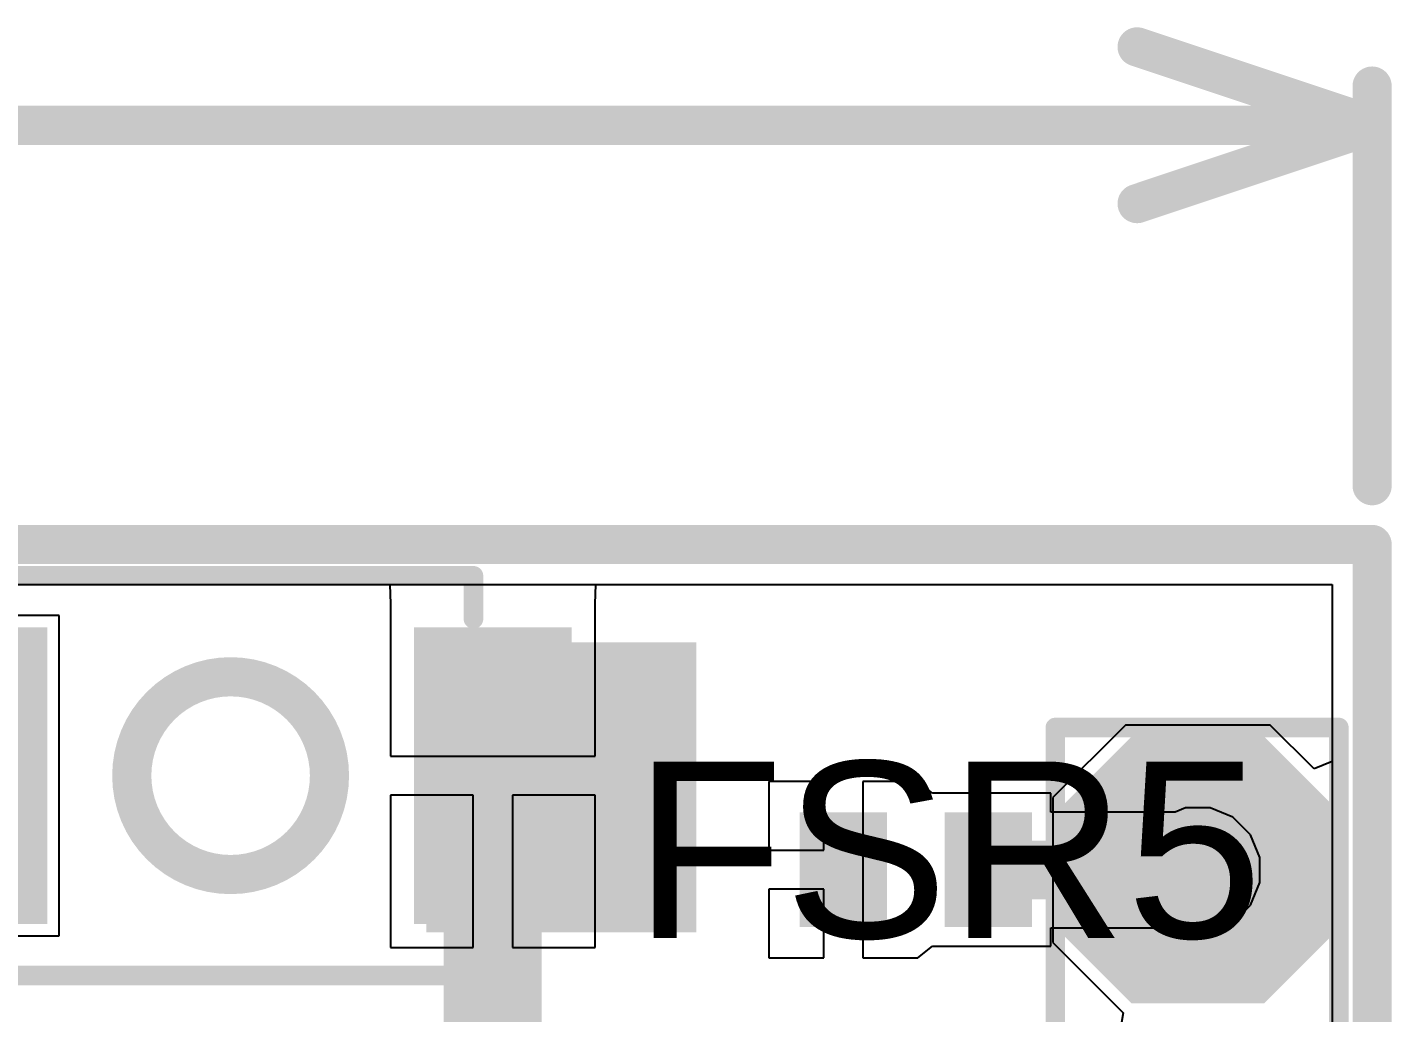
# Model space of a CAD drawing. Header units: millimetres. Extents: x -5.5 to 48.8, y -1.4 to 42.1.
# Drawn here: x 39.98 to 48.83, y 35.67 to 42.06 of the extents above; entities that cross this region are included whole.
import ezdxf

# ---------------------------------------------------------------- set-up
doc = ezdxf.new("R2010")
doc.units = ezdxf.units.MM
for name, color, linetype in [('BottomLayer', 5, 'Continuous'), ('BottomPaste', 16, 'Continuous'), ('BottomSolder', 6, 'Continuous'), ('Mechanical1', 6, 'Continuous'), ('Mechanical2', 216, 'Continuous'), ('TopLayer', 1, 'Continuous'), ('TopOverlay', 2, 'Continuous'), ('TopPaste', 8, 'Continuous'), ('TopSolder', 216, 'Continuous'), ('ViaHoleLayer', 16, 'Continuous')]:
    doc.layers.add(name, color=color, linetype=linetype)
doc.styles.add('Arial', font='', dxfattribs={"height": 0.2})
doc.styles.get('Arial').set_extended_font_data('Arial')

# ---------------------------------------------------------------- blocks, each defined once
blk = doc.blocks.new('B3U_1000P_19')
at = {"layer": 'TopLayer'}
for points in [[(-2.10999959, 0.85999955), (-1.28999869, 0.85999955), (-1.28999869, -0.85999955), (-2.10999959, -0.85999955)], [(1.29000123, 0.85999955), (2.11000213, 0.85999955), (2.11000213, -0.85999955), (1.29000123, -0.85999955)]]:
    blk.add_hatch(color=1, dxfattribs=at).paths.add_polyline_path(points)
at = {"layer": 'TopPaste'}
for points in [[(-2.10999959, 0.85999955), (-1.28999869, 0.85999955), (-1.28999869, -0.85999955), (-2.10999959, -0.85999955)], [(1.29000123, 0.85999955), (2.11000213, 0.85999955), (2.11000213, -0.85999955), (1.29000123, -0.85999955)]]:
    blk.add_hatch(color=8, dxfattribs=at).paths.add_polyline_path(points)
at = {"layer": 'TopSolder'}
for points in [[(-2.21159959, 0.96159955), (-1.18839869, 0.96159955), (-1.18839869, -0.96159955), (-2.21159959, -0.96159955)], [(1.18840123, 0.96159955), (2.21160213, 0.96159955), (2.21160213, -0.96159955), (1.18840123, -0.96159955)]]:
    blk.add_hatch(color=216, dxfattribs=at).paths.add_polyline_path(points)
at = {"layer": 'TopOverlay', "const_width": 0.127}
for points in [[(-1.5748, 1.2954), (-1.5748, 1.016)], [(1.57480254, 1.2954), (-1.5748, 1.2954)], [(1.57480254, 1.2954), (1.57480254, 1.016)], [(-1.5748, -1.016), (-1.5748, -1.2954)], [(1.57480254, -1.016), (1.57480254, -1.2954)], [(1.57480254, -1.2954), (-1.5748, -1.2954)]]:
    blk.add_lwpolyline(points, dxfattribs=at)
at = {"layer": 'TopOverlay'}
for points, const_width in [([(-1.60655, 1.2954, 1), (-1.54305, 1.2954, 1)], 0.0635), ([(-1.60655, 1.2954, 1), (-1.54305, 1.2954, 1)], 0.0635), ([(1.54305254, 1.2954, 1), (1.60655254, 1.2954, 1)], 0.0635), ([(1.54305254, 1.2954, 1), (1.60655254, 1.2954, 1)], 0.0635), ([(-1.60655, 1.016, 1), (-1.54305, 1.016, 1)], 0.0635), ([(1.54305254, 1.016, 1), (1.60655254, 1.016, 1)], 0.0635), ([(0.64106806, 0, 1), (-0.64106806, 0, 1)], 0.254), ([(-0.7045680599999999, 0, 1), (-0.5775680599999999, 0, 1)], 0.127), ([(0.5775680599999999, 0, 1), (0.7045680599999999, 0, 1)], 0.127), ([(-1.60655, -1.016, 1), (-1.54305, -1.016, 1)], 0.0635), ([(1.54305254, -1.016, 1), (1.60655254, -1.016, 1)], 0.0635), ([(-1.60655, -1.2954, 1), (-1.54305, -1.2954, 1)], 0.0635), ([(-1.60655, -1.2954, 1), (-1.54305, -1.2954, 1)], 0.0635), ([(1.54305254, -1.2954, 1), (1.60655254, -1.2954, 1)], 0.0635), ([(1.54305254, -1.2954, 1), (1.60655254, -1.2954, 1)], 0.0635)]:
    blk.add_lwpolyline(points, format="xyb", close=True, dxfattribs=dict(at, const_width=const_width))
blk = doc.blocks.new('SMD_PADS__1_10__2_54___20')
at = {"layer": 'TopLayer'}
blk.add_hatch(color=1, dxfattribs=at).paths.add_polyline_path([(16.6792021, -1.905), (15.9172021, -1.905), (15.5362021, -2.286), (15.5362021, -3.048), (15.9172021, -3.429), (16.6792021, -3.429), (17.0602021, -3.048), (17.0602021, -2.286)])
at = {"layer": 'TopPaste'}
blk.add_hatch(color=8, dxfattribs=at).paths.add_polyline_path([(16.6792021, -1.905), (15.9172021, -1.905), (15.5362021, -2.286), (15.5362021, -3.048), (15.9172021, -3.429), (16.6792021, -3.429), (17.0602021, -3.048), (17.0602021, -2.286)])
at = {"layer": 'TopSolder'}
blk.add_hatch(color=216, dxfattribs=at).paths.add_polyline_path([(16.7300021, -1.8034), (15.8664021, -1.8034), (15.4346021, -2.2352), (15.4346021, -3.0988), (15.8664021, -3.5306), (16.7300021, -3.5306), (17.1618021, -3.0988), (17.1618021, -2.2352)])
at = {"layer": 'TopOverlay', "const_width": 0.127}
for points in [[(-2.62560054, -1.743202), (17.2212, -1.743202)], [(17.22200264, -1.74319946), (17.22200264, -3.581399999999999)], [(17.22200264, -3.581399999999999), (-2.62560054, -3.58140254)]]:
    blk.add_lwpolyline(points, dxfattribs=at)
at = {"layer": 'TopOverlay', "const_width": 0.0635}
for points in [[(17.18945, -1.743202, 1), (17.25295, -1.743202, 1)], [(17.19025264, -1.74319946, 1), (17.25375264, -1.74319946, 1)], [(17.19025264, -3.581399999999999, 1), (17.25375264, -3.581399999999999, 1)], [(17.19025264, -3.581399999999999, 1), (17.25375264, -3.581399999999999, 1)]]:
    blk.add_lwpolyline(points, format="xyb", close=True, dxfattribs=at)
blk = doc.blocks.new('R___0402_B_54')
at = {"layer": 'BottomLayer'}
for points in [[(-0.2412999999999999, 0.3174999999999999), (-0.2413000000000001, -0.3175), (-0.6985, -0.3174999999999999), (-0.6985, 0.3175)], [(0.6985, 0.3174999999999999), (0.6985, -0.3175), (0.2412999999999999, -0.3174999999999999), (0.2413000000000001, 0.3175)]]:
    blk.add_hatch(color=5, dxfattribs=at).paths.add_polyline_path(points)
at = {"layer": 'BottomPaste'}
for points in [[(-0.2412999999999999, 0.3174999999999999), (-0.2413000000000001, -0.3175), (-0.6985, -0.3174999999999999), (-0.6985, 0.3175)], [(0.6985, 0.3174999999999999), (0.6985, -0.3175), (0.2412999999999999, -0.3174999999999999), (0.2413000000000001, 0.3175)]]:
    blk.add_hatch(color=16, dxfattribs=at).paths.add_polyline_path(points)
at = {"layer": 'BottomSolder'}
for points in [[(-0.1862988399999999, 0.3725011599999999), (-0.18629884, -0.3725011600000001), (-0.75350116, -0.3725011599999999), (-0.75350116, 0.3725011600000001)], [(0.75350116, 0.3725011599999999), (0.75350116, -0.3725011600000001), (0.1862988399999999, -0.3725011599999999), (0.18629884, 0.3725011600000001)]]:
    blk.add_hatch(color=6, dxfattribs=at).paths.add_polyline_path(points)

msp = doc.modelspace()

# ---------------------------------------------------------------- hatches: boundary and pattern name
at = {"layer": 'BottomLayer'}
h = msp.add_hatch(color=5, dxfattribs=at)
edge = h.paths.add_edge_path()
edge.add_arc((43.9674, 36.6014), 0.22499828, 0, 360)
h = msp.add_hatch(color=5, dxfattribs=at)
edge = h.paths.add_edge_path()
edge.add_arc((47.5742, 36.59940102), 0.22499828, 0, 360)
at = {"layer": 'TopLayer'}
msp.add_hatch(color=1, dxfattribs=at).paths.add_polyline_path([(42.5704, 36.195), (44.323, 36.195), (44.323, 38.0746), (42.5704, 38.0746)])
h = msp.add_hatch(color=1, dxfattribs=at)
edge = h.paths.add_edge_path()
edge.add_arc((43.9674, 36.6014), 0.22499828, 0, 360)
h = msp.add_hatch(color=1, dxfattribs=at)
edge = h.paths.add_edge_path()
edge.add_arc((47.5742, 36.59940102), 0.22499828, 0, 360)
at = {"layer": 'ViaHoleLayer'}
h = msp.add_hatch(color=16, dxfattribs=at)
edge = h.paths.add_edge_path()
edge.add_arc((43.9674, 36.6014), 0.0999998, 0, 360)
h = msp.add_hatch(color=16, dxfattribs=at)
edge = h.paths.add_edge_path()
edge.add_arc((47.5742, 36.59940102), 0.0999998, 0, 360)

# ---------------------------------------------------------------- linework, layer by layer
at = {"layer": 'BottomLayer'}
for p, q in [((37.51245736, 38.45063684), (48.4456359, 38.45063684)), ((48.4456359, 38.45063684), (48.4456359, 6.555204059999999)), ((45.1485, 37.1729), (44.7929, 37.1729)), ((44.7929, 37.1729), (44.7929, 36.72839999999999)), ((45.1485, 36.72839999999999), (45.1485, 37.1729)), ((45.71346204, 37.1729), (45.4025, 37.1729)), ((45.4025, 37.1729), (45.4025, 36.6014)), ((45.7581, 37.17290254), (45.71346204, 37.1729)), ((45.85353542, 37.09670254), (45.7581, 37.17290254)), ((46.6217, 37.0967), (45.85353542, 37.09670254)), ((46.6217, 36.97491716), (46.6217, 37.0967)), ((47.49407824, 37.00219929999999), (47.4282135, 36.97491716)), ((47.65432176, 37.00219929999999), (47.49407824, 37.00219929999999)), ((47.8023682, 36.94087608), (47.65432176, 37.00219929999999)), ((47.4282135, 36.97491716), (46.6217, 36.97491716)), ((47.91567506, 36.82756922), (47.8023682, 36.94087608)), ((47.97699828, 36.67952278), (47.91567506, 36.82756922)), ((44.7929, 36.72839999999999), (45.1485, 36.72839999999999)), ((47.97699828, 36.51927926), (47.97699828, 36.67952278)), ((45.4025, 36.6014), (45.4025, 36.0299)), ((45.1485, 36.4744), (44.7929, 36.4744)), ((44.7929, 36.4744), (44.7929, 36.0299)), ((45.1485, 36.0299), (45.1485, 36.4744)), ((47.91567506, 36.37123282), (47.97699828, 36.51927926)), ((47.8023682, 36.25792595999999), (47.91567506, 36.37123282)), ((46.6217, 36.1061), (46.6217, 36.22388488)), ((46.6217, 36.22388488), (47.4282135, 36.22388488)), ((47.4282135, 36.22388488), (47.49407824, 36.19660274)), ((47.49407824, 36.19660274), (47.65432176, 36.19660274)), ((47.65432176, 36.19660274), (47.8023682, 36.25792595999999)), ((45.7581, 36.02989746), (45.85353542, 36.10609745999999)), ((45.85353542, 36.10609745999999), (45.88510254, 36.1061)), ((45.88510254, 36.1061), (46.6217, 36.1061)), ((44.7929, 36.0299), (45.1485, 36.0299)), ((45.4025, 36.0299), (45.7134595, 36.0299)), ((45.7134595, 36.0299), (45.7581, 36.02989746))]:
    msp.add_line(p, q, dxfattribs=at)
for points, const_width in [([(46.50939897999999, 36.59940102), (47.5742, 36.59940102)], 0.3809999999999999), ([(46.5074, 36.6014), (46.50939897999999, 36.59940102)], 0.254)]:
    msp.add_lwpolyline(points, dxfattribs=dict(at, const_width=const_width))
for points, const_width in [([(46.41414898, 36.59940102, 1), (46.60464898, 36.59940102, 1)], 0.1905), ([(46.4439, 36.6014, 1), (46.57089999999999, 36.6014, 1)], 0.127), ([(46.44589898, 36.59940102, 1), (46.57289898, 36.59940102, 1)], 0.127), ([(47.47895, 36.59940102, 1), (47.66945, 36.59940102, 1)], 0.1905)]:
    msp.add_lwpolyline(points, format="xyb", close=True, dxfattribs=dict(at, const_width=const_width))
at = {"layer": 'Mechanical1', "const_width": 0.254}
for points in [[(47.18059906, 41.9354), (48.70459906, 41.4274)], [(48.70459906, 39.09059999999999), (48.70459906, 41.6814)], [(30.56038084, 41.4274), (48.70459906, 41.4274)], [(47.18059906, 40.9194), (48.70459906, 41.4274)]]:
    msp.add_lwpolyline(points, dxfattribs=at)
at = {"layer": 'Mechanical1', "const_width": 0.127}
for points in [[(47.11709906, 41.9354, 1), (47.24409906, 41.9354, 1)], [(48.64109906, 41.6814, 1), (48.76809906, 41.6814, 1)], [(48.64109906, 41.4274, 1), (48.76809906, 41.4274, 1)], [(48.64109906, 41.4274, 1), (48.76809906, 41.4274, 1)], [(48.64109906, 41.4274, 1), (48.76809906, 41.4274, 1)], [(47.11709906, 40.9194, 1), (47.24409906, 40.9194, 1)], [(48.64109906, 39.09059999999999, 1), (48.76809906, 39.09059999999999, 1)]]:
    msp.add_lwpolyline(points, format="xyb", close=True, dxfattribs=at)
at = {"layer": 'Mechanical2', "const_width": 0.254}
for points in [[(-1.2954, 38.7096), (48.70459906, 38.7096)], [(48.70459906, -1.29039874), (48.70459906, 38.7096)]]:
    msp.add_lwpolyline(points, dxfattribs=at)
at = {"layer": 'Mechanical2', "const_width": 0.127}
msp.add_lwpolyline([(48.64109906, 38.7096, 1), (48.76809906, 38.7096, 1)], format="xyb", close=True, dxfattribs=at)
msp.add_lwpolyline([(48.64109906, 38.7096, 1), (48.76809906, 38.7096, 1)], format="xyb", close=True, dxfattribs=at)
at = {"layer": 'TopLayer'}
for p, q in [((37.51245736, 38.45063684), (42.33491152, 38.45063684)), ((42.33491152, 38.45063684), (42.33819828, 38.32499828)), ((43.66620172, 38.32499828), (43.66948848, 38.45063684)), ((43.66948848, 38.45063684), (48.4456359, 38.45063684)), ((48.4456359, 38.45063684), (48.4456359, 37.30360078)), ((42.33819828, 38.32499828), (42.33820082, 38.3236343)), ((42.33820082, 38.3236343), (42.33820082, 37.33799999999999)), ((43.66619918, 38.3236343), (43.66620172, 38.32499828)), ((43.66619918, 37.33799999999999), (43.66619918, 38.3236343)), ((40.18999836, 38.24879828), (39.0144, 38.24879828)), ((40.18999836, 36.17320171999999), (40.18999836, 38.24879828)), ((47.10429999999999, 37.53920102), (46.6344, 37.06930102)), ((48.04409999999999, 37.53920102), (47.10429999999999, 37.53920102)), ((48.32830314, 37.25499788), (48.04409999999999, 37.53920102)), ((42.33820082, 37.33799999999999), (43.0022, 37.33799999999999)), ((43.0022, 37.33799999999999), (43.66619918, 37.33799999999999)), ((48.4456359, 37.30360078), (48.32830314, 37.25499788)), ((42.8752, 37.084), (42.33820082, 37.084)), ((42.33820082, 37.084), (42.33820082, 36.09700172)), ((42.8752, 36.09700172), (42.8752, 37.084)), ((43.66619918, 37.084), (43.1292, 37.084)), ((43.1292, 37.084), (43.1292, 36.09700172)), ((43.66619918, 36.09700172), (43.66619918, 37.084)), ((46.6344, 37.06930102), (46.6344, 36.12950102)), ((39.9243677, 36.17320171999999), (40.18999836, 36.17320171999999)), ((46.6344, 36.12950102), (47.08959086, 35.67431016)), ((42.33820082, 36.09700172), (42.8752, 36.09700172)), ((43.1292, 36.09700172), (43.66619918, 36.09700172)), ((47.08959086, 35.67431016), (47.06878826, 35.54731015999999))]:
    msp.add_line(p, q, dxfattribs=at)
at = {"layer": 'TopLayer', "const_width": 0.635}
for points in [[(43.0022, 35.35679999999999), (43.0022, 37.211)], [(43.053, 36.6522), (43.8912, 36.6522)], [(43.8912, 36.6014), (43.9674, 36.6014)]]:
    msp.add_lwpolyline(points, dxfattribs=at)
at = {"layer": 'TopLayer', "const_width": 0.3175}
for points in [[(42.84345, 37.211, 1), (43.16094999999999, 37.211, 1)], [(42.89425, 36.6522, 1), (43.21174999999999, 36.6522, 1)], [(43.73244999999999, 36.6522, 1), (44.04995, 36.6522, 1)], [(43.73244999999999, 36.6014, 1), (44.04995, 36.6014, 1)], [(43.80865, 36.6014, 1), (44.12615, 36.6014, 1)]]:
    msp.add_lwpolyline(points, format="xyb", close=True, dxfattribs=at)

# ---------------------------------------------------------------- block references
for name, p, rotation in [('B3U_1000P_19', (41.30220086, 37.211), 180), ('SMD_PADS__1_10__2_54___20', (44.9072, 20.30119892), 90)]:
    msp.add_blockref(name, p, dxfattribs=dict(rotation=rotation))
msp.add_blockref('R___0402_B_54', (45.7454, 36.6014))

# ---------------------------------------------------------------- texts
at = {"layer": 'TopOverlay', "style": 'Arial'}
msp.add_text('FSR5', height=1.143, rotation=360, dxfattribs=at).set_placement((43.91548239999999, 36.15960256))

doc.saveas('drawing.dxf')
